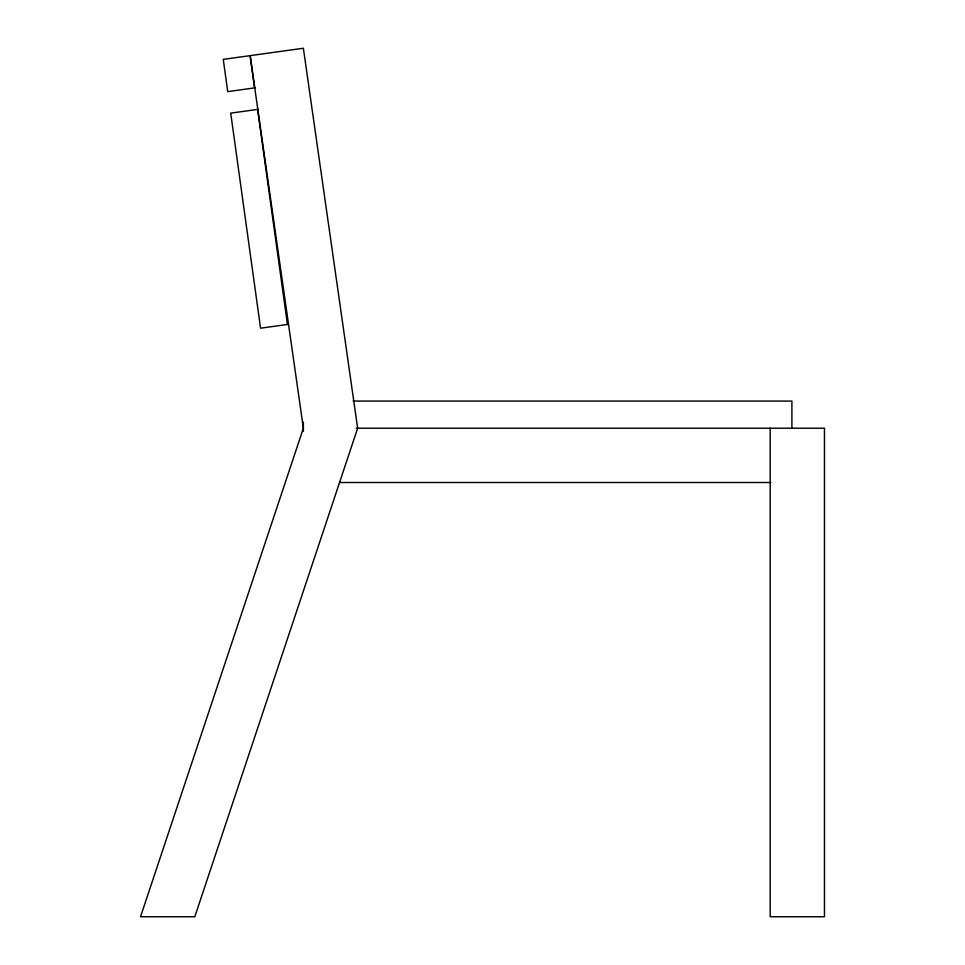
<?xml version="1.0" encoding="UTF-8"?>
<svg xmlns="http://www.w3.org/2000/svg" width="965" height="965" viewBox="0 0 965 965"><rect width="100%" height="100%" fill="white"/><g stroke="black" fill="none" stroke-linecap="round" stroke-linejoin="round"><path stroke-width="1.45" d="M255.375 87.791L227.74 91.627L223.265 59.372L303.372 48.25L357.653 428.219L194.809 916.75L140.528 916.75L303.372 428.219L250.14 55.632L254.627 87.899M258.355 109.298L230.719 113.134L260.562 328.197L288.197 324.361M353.13 401.078L791.903 401.078L791.903 428.219M356.145 428.219L824.472 428.219L824.472 916.75L770.191 916.75L770.191 428.219M339.559 482.5L770.794 482.5M257.607 109.407L287.449 324.469M303.372 422.188L303.372 431.234"/></g></svg>
